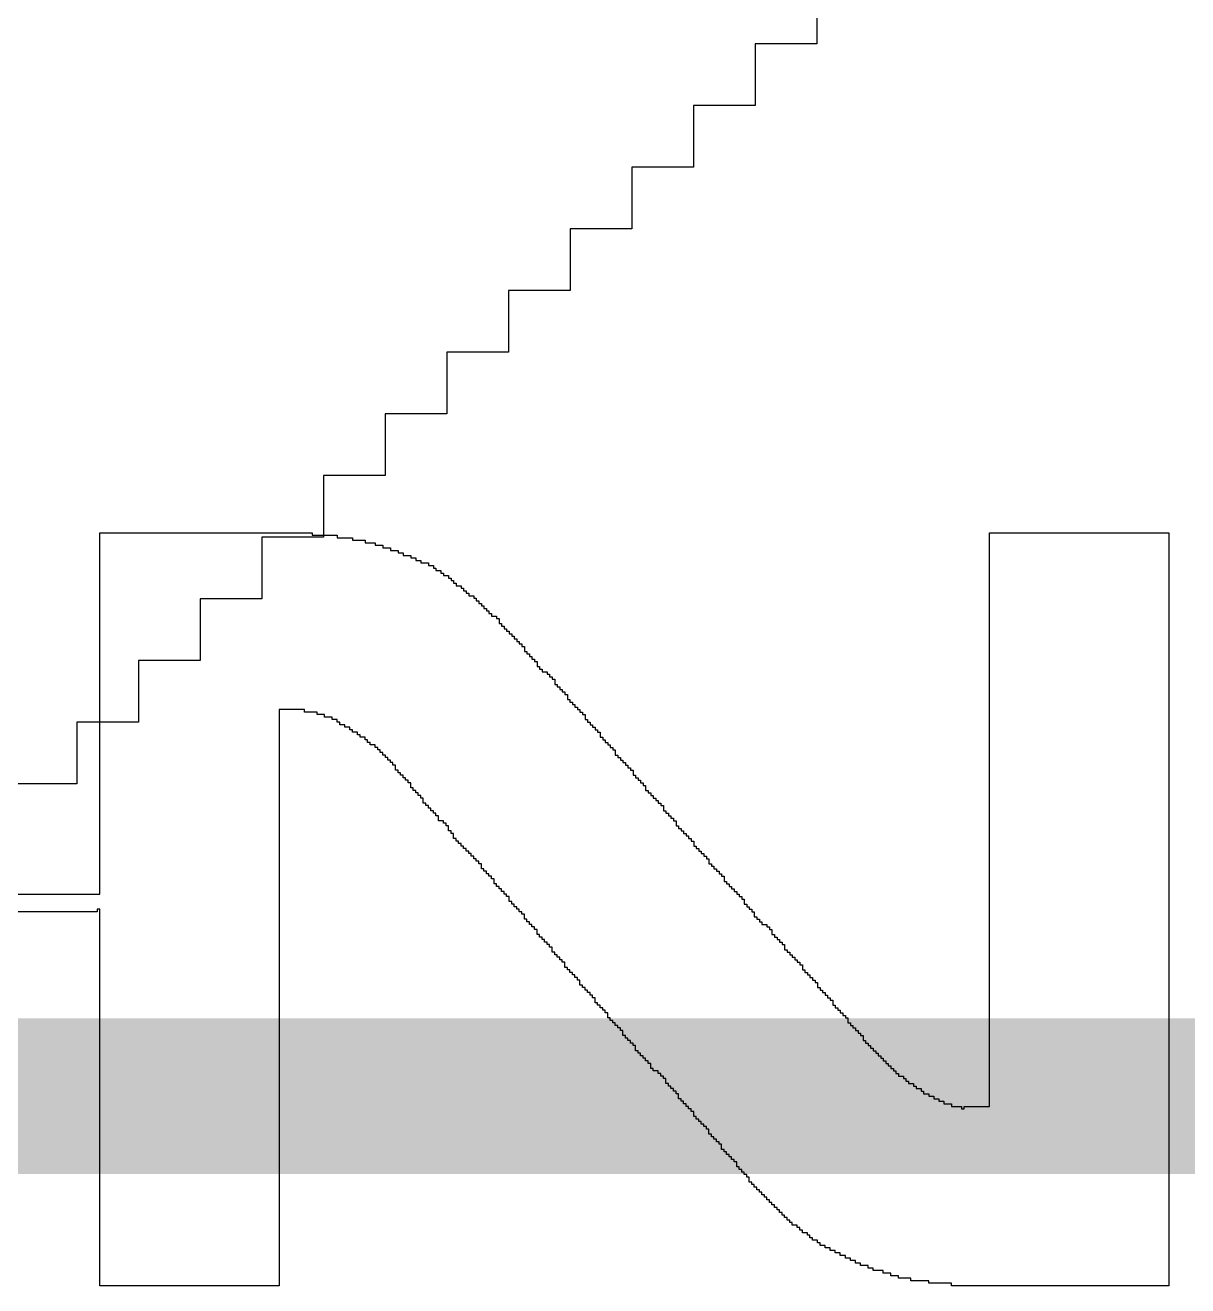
# Model space of a CAD drawing. Header units: inches. Extents: x 1.37 to 7.44, y 1.69 to 5.2.
# Drawn here: x 6.6373 to 6.7549, y 1.7918 to 1.9194 of the extents above; entities that cross this region are included whole.
import ezdxf

# ---------------------------------------------------------------- set-up
doc = ezdxf.new("R2010")
doc.units = ezdxf.units.IN
doc.header["$MEASUREMENT"] = 0
for name, color, linetype in [('Bottom Layer', 5, 'Continuous'), ('Bottom Overlay', 54, 'Continuous'), ('Top Overlay', 2, 'Continuous')]:
    doc.layers.add(name, color=color, linetype=linetype)

msp = doc.modelspace()

# ---------------------------------------------------------------- linework, layer by layer
at = {"layer": 'Bottom Layer'}
msp.add_lwpolyline([(4.33071, 1.81102, 0.01575, 0.01575, 0), (7.03802, 1.81102, 0.01575, 0.01575, 0)], format="xyseb", dxfattribs=at)
at = {"layer": 'Bottom Overlay'}
for p, q in [((6.71738, 1.92371), (6.71738, 1.91747)), ((6.71738, 1.91747), (6.71114, 1.91747)), ((6.71114, 1.91747), (6.71114, 1.91123)), ((6.7049, 1.91123), (6.7049, 1.90499)), ((6.71114, 1.91123), (6.7049, 1.91123)), ((6.7049, 1.90499), (6.69867, 1.90499)), ((6.69867, 1.90499), (6.69867, 1.89876)), ((6.69867, 1.89876), (6.69243, 1.89876)), ((6.69243, 1.89876), (6.69243, 1.89252)), ((6.69243, 1.89252), (6.68619, 1.89252)), ((6.68619, 1.89252), (6.68619, 1.88628)), ((6.68619, 1.88628), (6.67995, 1.88628)), ((6.67995, 1.88628), (6.67995, 1.88004)), ((6.67995, 1.88004), (6.67371, 1.88004)), ((6.67371, 1.88004), (6.67371, 1.87381)), ((6.67371, 1.87381), (6.66748, 1.87381)), ((6.66748, 1.87381), (6.66748, 1.86757)), ((6.66748, 1.86757), (6.66124, 1.86757)), ((6.66124, 1.86757), (6.66124, 1.86133)), ((6.66124, 1.86133), (6.655, 1.86133)), ((6.655, 1.86133), (6.655, 1.85509)), ((6.655, 1.85509), (6.64876, 1.85509)), ((6.64876, 1.85509), (6.64876, 1.84885)), ((6.64876, 1.84885), (6.64253, 1.84885)), ((6.64253, 1.84885), (6.64253, 1.84262)), ((6.64253, 1.84262), (6.63629, 1.84262))]:
    msp.add_line(p, q, dxfattribs=at)
at = {"layer": 'Top Overlay'}
for p, q in [((6.64485, 1.83148), (6.64485, 1.86803)), ((6.64485, 1.86803), (6.66633, 1.86803)), ((6.66633, 1.86803), (6.66633, 1.86778)), ((6.66633, 1.86778), (6.66888, 1.86778)), ((6.66888, 1.86778), (6.66888, 1.86752)), ((6.66888, 1.86752), (6.67042, 1.86752)), ((6.67042, 1.86752), (6.67042, 1.86727)), ((6.67042, 1.86727), (6.67169, 1.86727)), ((6.67169, 1.86727), (6.67169, 1.86701)), ((6.67169, 1.86701), (6.67272, 1.86701)), ((6.67272, 1.86701), (6.67272, 1.86676)), ((6.73484, 1.81), (6.73484, 1.86803)), ((6.73484, 1.86803), (6.75299, 1.86803)), ((6.75299, 1.86803), (6.75299, 1.79185)), ((6.67272, 1.86676), (6.67348, 1.86676)), ((6.67348, 1.86676), (6.67348, 1.8665)), ((6.67348, 1.8665), (6.67425, 1.8665)), ((6.67425, 1.8665), (6.67425, 1.86624)), ((6.67425, 1.86624), (6.67502, 1.86624)), ((6.67502, 1.86624), (6.67502, 1.86599)), ((6.67502, 1.86599), (6.67553, 1.86599)), ((6.67553, 1.86599), (6.67553, 1.86573)), ((6.67553, 1.86573), (6.6763, 1.86573)), ((6.6763, 1.86573), (6.6763, 1.86548)), ((6.6763, 1.86548), (6.67681, 1.86548)), ((6.67681, 1.86548), (6.67681, 1.86522)), ((6.67681, 1.86522), (6.67732, 1.86522)), ((6.67732, 1.86522), (6.67732, 1.86497)), ((6.67732, 1.86497), (6.67809, 1.86497)), ((6.67809, 1.86497), (6.67809, 1.86471)), ((6.67809, 1.86471), (6.6786, 1.86471)), ((6.6786, 1.86471), (6.6786, 1.86445)), ((6.6786, 1.86445), (6.67885, 1.86445)), ((6.67885, 1.86445), (6.67885, 1.8642)), ((6.67885, 1.8642), (6.67936, 1.8642)), ((6.67936, 1.8642), (6.67936, 1.86394)), ((6.67936, 1.86394), (6.67962, 1.86394)), ((6.67962, 1.86394), (6.67962, 1.86369)), ((6.67962, 1.86369), (6.68013, 1.86369)), ((6.68013, 1.86369), (6.68013, 1.86343)), ((6.68013, 1.86343), (6.68039, 1.86343)), ((6.68039, 1.86343), (6.68039, 1.86318)), ((6.68039, 1.86318), (6.68064, 1.86318)), ((6.68064, 1.86318), (6.68064, 1.86292)), ((6.68064, 1.86292), (6.6809, 1.86292)), ((6.6809, 1.86292), (6.6809, 1.86266)), ((6.6809, 1.86266), (6.68141, 1.86266)), ((6.68141, 1.86266), (6.68141, 1.86241)), ((6.68141, 1.86241), (6.68166, 1.86241)), ((6.68166, 1.86241), (6.68166, 1.86215)), ((6.68166, 1.86215), (6.68192, 1.86215)), ((6.68192, 1.86215), (6.68192, 1.8619)), ((6.68192, 1.8619), (6.68218, 1.8619)), ((6.68218, 1.8619), (6.68218, 1.86164)), ((6.68218, 1.86164), (6.68269, 1.86164)), ((6.68269, 1.86164), (6.68269, 1.86139)), ((6.68269, 1.86139), (6.68294, 1.86139)), ((6.68294, 1.86139), (6.68294, 1.86113)), ((6.68294, 1.86113), (6.6832, 1.86113)), ((6.6832, 1.86113), (6.6832, 1.86088)), ((6.6832, 1.86088), (6.68345, 1.86088)), ((6.68345, 1.86088), (6.68345, 1.86062)), ((6.68345, 1.86062), (6.68371, 1.86062)), ((6.68371, 1.86062), (6.68371, 1.86036)), ((6.68371, 1.86036), (6.68397, 1.86036)), ((6.68397, 1.86036), (6.68397, 1.86011)), ((6.68397, 1.86011), (6.68422, 1.86011)), ((6.68422, 1.86011), (6.68422, 1.85985)), ((6.68422, 1.85985), (6.68448, 1.85985)), ((6.68448, 1.85985), (6.68448, 1.8596)), ((6.68448, 1.8596), (6.68499, 1.8596)), ((6.68499, 1.8596), (6.68499, 1.85934)), ((6.68499, 1.85934), (6.68524, 1.85934)), ((6.68524, 1.85934), (6.68524, 1.85883)), ((6.68524, 1.85883), (6.6855, 1.85883)), ((6.6855, 1.85883), (6.6855, 1.85857)), ((6.6855, 1.85857), (6.68576, 1.85857)), ((6.68576, 1.85857), (6.68576, 1.85832)), ((6.68576, 1.85832), (6.68601, 1.85832)), ((6.68601, 1.85832), (6.68601, 1.85806)), ((6.68601, 1.85806), (6.68627, 1.85806)), ((6.68627, 1.85806), (6.68627, 1.85781)), ((6.68627, 1.85781), (6.68652, 1.85781)), ((6.68652, 1.85781), (6.68652, 1.85755)), ((6.68652, 1.85755), (6.68678, 1.85755)), ((6.68678, 1.85755), (6.68678, 1.8573)), ((6.68678, 1.8573), (6.68703, 1.8573)), ((6.68703, 1.8573), (6.68703, 1.85704)), ((6.68703, 1.85704), (6.68729, 1.85704)), ((6.68729, 1.85704), (6.68729, 1.85678)), ((6.68729, 1.85678), (6.68754, 1.85678)), ((6.68754, 1.85678), (6.68754, 1.85653)), ((6.68754, 1.85653), (6.6878, 1.85653)), ((6.6878, 1.85653), (6.6878, 1.85602)), ((6.6878, 1.85602), (6.68806, 1.85602)), ((6.68806, 1.85602), (6.68806, 1.85576)), ((6.68806, 1.85576), (6.68831, 1.85576)), ((6.68831, 1.85576), (6.68831, 1.85551)), ((6.68831, 1.85551), (6.68857, 1.85551)), ((6.68857, 1.85551), (6.68857, 1.85525)), ((6.68857, 1.85525), (6.68882, 1.85525)), ((6.68882, 1.85525), (6.68882, 1.855)), ((6.68882, 1.855), (6.68908, 1.855)), ((6.68908, 1.855), (6.68908, 1.85448)), ((6.68908, 1.85448), (6.68933, 1.85448)), ((6.68933, 1.85448), (6.68933, 1.85423)), ((6.68933, 1.85423), (6.68959, 1.85423)), ((6.68959, 1.85423), (6.68959, 1.85397)), ((6.68959, 1.85397), (6.6901, 1.85397)), ((6.6901, 1.85397), (6.6901, 1.85372)), ((6.6901, 1.85372), (6.69036, 1.85372)), ((6.69036, 1.85372), (6.69036, 1.85346)), ((6.69036, 1.85346), (6.69061, 1.85346)), ((6.69061, 1.85346), (6.69061, 1.85321)), ((6.69061, 1.85321), (6.69087, 1.85321)), ((6.69087, 1.85321), (6.69087, 1.85269)), ((6.69087, 1.85269), (6.69112, 1.85269)), ((6.69112, 1.85269), (6.69112, 1.85244)), ((6.69112, 1.85244), (6.69138, 1.85244)), ((6.69138, 1.85244), (6.69138, 1.85218)), ((6.69138, 1.85218), (6.69164, 1.85218)), ((6.69164, 1.85218), (6.69164, 1.85193)), ((6.69164, 1.85193), (6.69189, 1.85193)), ((6.69189, 1.85193), (6.69189, 1.85167)), ((6.69189, 1.85167), (6.69215, 1.85167)), ((6.69215, 1.85167), (6.69215, 1.85116)), ((6.69215, 1.85116), (6.6924, 1.85116)), ((6.6924, 1.85116), (6.6924, 1.8509)), ((6.6924, 1.8509), (6.69266, 1.8509)), ((6.69266, 1.8509), (6.69266, 1.85065)), ((6.69266, 1.85065), (6.69291, 1.85065)), ((6.69291, 1.85065), (6.69291, 1.85039)), ((6.69291, 1.85039), (6.69317, 1.85039)), ((6.69317, 1.85039), (6.69317, 1.85014)), ((6.66556, 1.85014), (6.663, 1.85014)), ((6.663, 1.85014), (6.663, 1.79185)), ((6.66556, 1.84988), (6.66556, 1.85014)), ((6.66684, 1.84988), (6.66556, 1.84988)), ((6.66684, 1.84963), (6.66684, 1.84988)), ((6.6676, 1.84963), (6.66684, 1.84963)), ((6.6676, 1.84937), (6.6676, 1.84963)), ((6.66837, 1.84937), (6.6676, 1.84937)), ((6.66837, 1.84912), (6.66837, 1.84937)), ((6.66888, 1.84912), (6.66837, 1.84912)), ((6.66888, 1.84886), (6.66888, 1.84912)), ((6.69317, 1.85014), (6.69342, 1.85014)), ((6.69342, 1.85014), (6.69342, 1.84988)), ((6.69342, 1.84988), (6.69368, 1.84988)), ((6.69368, 1.84988), (6.69368, 1.84963)), ((6.69368, 1.84963), (6.69394, 1.84963)), ((6.69394, 1.84963), (6.69394, 1.84912)), ((6.69394, 1.84912), (6.69419, 1.84912)), ((6.69419, 1.84912), (6.69419, 1.84886)), ((6.66914, 1.84886), (6.66888, 1.84886)), ((6.66914, 1.8486), (6.66914, 1.84886)), ((6.66965, 1.8486), (6.66914, 1.8486)), ((6.66965, 1.84835), (6.66965, 1.8486)), ((6.67016, 1.84835), (6.66965, 1.84835)), ((6.67016, 1.84809), (6.67016, 1.84835)), ((6.67042, 1.84809), (6.67016, 1.84809)), ((6.67042, 1.84784), (6.67042, 1.84809)), ((6.67093, 1.84784), (6.67042, 1.84784)), ((6.67093, 1.84758), (6.67093, 1.84784)), ((6.69419, 1.84886), (6.69445, 1.84886)), ((6.69445, 1.84886), (6.69445, 1.8486)), ((6.69445, 1.8486), (6.6947, 1.8486)), ((6.6947, 1.8486), (6.6947, 1.84835)), ((6.6947, 1.84835), (6.69496, 1.84835)), ((6.69496, 1.84835), (6.69496, 1.84809)), ((6.69496, 1.84809), (6.69521, 1.84809)), ((6.69521, 1.84809), (6.69521, 1.84784)), ((6.69521, 1.84784), (6.69547, 1.84784)), ((6.69547, 1.84784), (6.69547, 1.84733)), ((6.67118, 1.84758), (6.67093, 1.84758)), ((6.67118, 1.84733), (6.67118, 1.84758)), ((6.67169, 1.84733), (6.67118, 1.84733)), ((6.67169, 1.84707), (6.67169, 1.84733)), ((6.67195, 1.84707), (6.67169, 1.84707)), ((6.67195, 1.84681), (6.67195, 1.84707)), ((6.67221, 1.84681), (6.67195, 1.84681)), ((6.67221, 1.84656), (6.67221, 1.84681)), ((6.67272, 1.84656), (6.67221, 1.84656)), ((6.67272, 1.8463), (6.67272, 1.84656)), ((6.69547, 1.84733), (6.69573, 1.84733)), ((6.69573, 1.84733), (6.69573, 1.84707)), ((6.69573, 1.84707), (6.69598, 1.84707)), ((6.69598, 1.84707), (6.69598, 1.84681)), ((6.69598, 1.84681), (6.69624, 1.84681)), ((6.69624, 1.84681), (6.69624, 1.84656)), ((6.69624, 1.84656), (6.69649, 1.84656)), ((6.69649, 1.84656), (6.69649, 1.8463)), ((6.67297, 1.8463), (6.67272, 1.8463)), ((6.67297, 1.84605), (6.67297, 1.8463)), ((6.67323, 1.84605), (6.67297, 1.84605)), ((6.67323, 1.84579), (6.67323, 1.84605)), ((6.67348, 1.84579), (6.67323, 1.84579)), ((6.67348, 1.84554), (6.67348, 1.84579)), ((6.67374, 1.84554), (6.67348, 1.84554)), ((6.67374, 1.84528), (6.67374, 1.84554)), ((6.674, 1.84528), (6.67374, 1.84528)), ((6.674, 1.84502), (6.674, 1.84528)), ((6.69649, 1.8463), (6.69675, 1.8463)), ((6.69675, 1.8463), (6.69675, 1.84605)), ((6.69675, 1.84605), (6.697, 1.84605)), ((6.697, 1.84605), (6.697, 1.84554)), ((6.697, 1.84554), (6.69726, 1.84554)), ((6.69726, 1.84554), (6.69726, 1.84528)), ((6.69726, 1.84528), (6.69752, 1.84528)), ((6.69752, 1.84528), (6.69752, 1.84502)), ((6.67425, 1.84502), (6.674, 1.84502)), ((6.67425, 1.84477), (6.67425, 1.84502)), ((6.67451, 1.84477), (6.67425, 1.84477)), ((6.67451, 1.84451), (6.67451, 1.84477)), ((6.67476, 1.84451), (6.67451, 1.84451)), ((6.67476, 1.844), (6.67476, 1.84451)), ((6.67502, 1.844), (6.67476, 1.844)), ((6.67502, 1.84375), (6.67502, 1.844)), ((6.69752, 1.84502), (6.69777, 1.84502)), ((6.69777, 1.84502), (6.69777, 1.84477)), ((6.69777, 1.84477), (6.69803, 1.84477)), ((6.69803, 1.84477), (6.69803, 1.84451)), ((6.69803, 1.84451), (6.69828, 1.84451)), ((6.69828, 1.84451), (6.69828, 1.84426)), ((6.69828, 1.84426), (6.69854, 1.84426)), ((6.69854, 1.84426), (6.69854, 1.844)), ((6.69854, 1.844), (6.69879, 1.844)), ((6.69879, 1.844), (6.69879, 1.84349)), ((6.67527, 1.84375), (6.67502, 1.84375)), ((6.67527, 1.84349), (6.67527, 1.84375)), ((6.67553, 1.84349), (6.67527, 1.84349)), ((6.67553, 1.84324), (6.67553, 1.84349)), ((6.67578, 1.84324), (6.67553, 1.84324)), ((6.67578, 1.84298), (6.67578, 1.84324)), ((6.67604, 1.84298), (6.67578, 1.84298)), ((6.67604, 1.84272), (6.67604, 1.84298)), ((6.6763, 1.84272), (6.67604, 1.84272)), ((6.6763, 1.84221), (6.6763, 1.84272)), ((6.69879, 1.84349), (6.69905, 1.84349)), ((6.69905, 1.84349), (6.69905, 1.84324)), ((6.69905, 1.84324), (6.6993, 1.84324)), ((6.6993, 1.84324), (6.6993, 1.84298)), ((6.6993, 1.84298), (6.69956, 1.84298)), ((6.69956, 1.84298), (6.69956, 1.84272)), ((6.69956, 1.84272), (6.69982, 1.84272)), ((6.69982, 1.84272), (6.69982, 1.84247)), ((6.67655, 1.84221), (6.6763, 1.84221)), ((6.67655, 1.84196), (6.67655, 1.84221)), ((6.67681, 1.84196), (6.67655, 1.84196)), ((6.67681, 1.8417), (6.67681, 1.84196)), ((6.67706, 1.8417), (6.67681, 1.8417)), ((6.67706, 1.84145), (6.67706, 1.8417)), ((6.67732, 1.84145), (6.67706, 1.84145)), ((6.67732, 1.84119), (6.67732, 1.84145)), ((6.69982, 1.84247), (6.70007, 1.84247)), ((6.70007, 1.84247), (6.70007, 1.84196)), ((6.70007, 1.84196), (6.70033, 1.84196)), ((6.70033, 1.84196), (6.70033, 1.8417)), ((6.70033, 1.8417), (6.70058, 1.8417)), ((6.70058, 1.8417), (6.70058, 1.84145)), ((6.70058, 1.84145), (6.70084, 1.84145)), ((6.70084, 1.84145), (6.70084, 1.84119)), ((6.67757, 1.84119), (6.67732, 1.84119)), ((6.67757, 1.84068), (6.67757, 1.84119)), ((6.67783, 1.84068), (6.67757, 1.84068)), ((6.67783, 1.84042), (6.67783, 1.84068)), ((6.67809, 1.84042), (6.67783, 1.84042)), ((6.67809, 1.84017), (6.67809, 1.84042)), ((6.67834, 1.84017), (6.67809, 1.84017)), ((6.67834, 1.83991), (6.67834, 1.84017)), ((6.70084, 1.84119), (6.70109, 1.84119)), ((6.70109, 1.84119), (6.70109, 1.84093)), ((6.70109, 1.84093), (6.70135, 1.84093)), ((6.70135, 1.84093), (6.70135, 1.84068)), ((6.70135, 1.84068), (6.70161, 1.84068)), ((6.70161, 1.84068), (6.70161, 1.84042)), ((6.70161, 1.84042), (6.70186, 1.84042)), ((6.70186, 1.84042), (6.70186, 1.83991)), ((6.6786, 1.83991), (6.67834, 1.83991)), ((6.6786, 1.83966), (6.6786, 1.83991)), ((6.67885, 1.83966), (6.6786, 1.83966)), ((6.67885, 1.8394), (6.67885, 1.83966)), ((6.67911, 1.8394), (6.67885, 1.8394)), ((6.67911, 1.83889), (6.67911, 1.8394)), ((6.67962, 1.83889), (6.67911, 1.83889)), ((6.67962, 1.83863), (6.67962, 1.83889)), ((6.70186, 1.83991), (6.70212, 1.83991)), ((6.70212, 1.83991), (6.70212, 1.83966)), ((6.70212, 1.83966), (6.70237, 1.83966)), ((6.70237, 1.83966), (6.70237, 1.8394)), ((6.70237, 1.8394), (6.70263, 1.8394)), ((6.70263, 1.8394), (6.70263, 1.83915)), ((6.70263, 1.83915), (6.70288, 1.83915)), ((6.70288, 1.83915), (6.70288, 1.83889)), ((6.70288, 1.83889), (6.70314, 1.83889)), ((6.70314, 1.83889), (6.70314, 1.83838)), ((6.67988, 1.83863), (6.67962, 1.83863)), ((6.67988, 1.83838), (6.67988, 1.83863)), ((6.68013, 1.83838), (6.67988, 1.83838)), ((6.68013, 1.83787), (6.68013, 1.83838)), ((6.68039, 1.83787), (6.68013, 1.83787)), ((6.68039, 1.83761), (6.68039, 1.83787)), ((6.68064, 1.83761), (6.68039, 1.83761)), ((6.68064, 1.8371), (6.68064, 1.83761)), ((6.70314, 1.83838), (6.7034, 1.83838)), ((6.7034, 1.83838), (6.7034, 1.83812)), ((6.7034, 1.83812), (6.70365, 1.83812)), ((6.70365, 1.83812), (6.70365, 1.83787)), ((6.70365, 1.83787), (6.70391, 1.83787)), ((6.70391, 1.83787), (6.70391, 1.83761)), ((6.70391, 1.83761), (6.70416, 1.83761)), ((6.70416, 1.83761), (6.70416, 1.83736)), ((6.6809, 1.8371), (6.68064, 1.8371)), ((6.6809, 1.83684), (6.6809, 1.8371)), ((6.68115, 1.83684), (6.6809, 1.83684)), ((6.68115, 1.83659), (6.68115, 1.83684)), ((6.68141, 1.83659), (6.68115, 1.83659)), ((6.68141, 1.83633), (6.68141, 1.83659)), ((6.68166, 1.83633), (6.68141, 1.83633)), ((6.68166, 1.83608), (6.68166, 1.83633)), ((6.70416, 1.83736), (6.70442, 1.83736)), ((6.70442, 1.83736), (6.70442, 1.8371)), ((6.70442, 1.8371), (6.70467, 1.8371)), ((6.70467, 1.8371), (6.70467, 1.83684)), ((6.70467, 1.83684), (6.70493, 1.83684)), ((6.70493, 1.83684), (6.70493, 1.83633)), ((6.70493, 1.83633), (6.70518, 1.83633)), ((6.70518, 1.83633), (6.70518, 1.83608)), ((6.68192, 1.83608), (6.68166, 1.83608)), ((6.68192, 1.83582), (6.68192, 1.83608)), ((6.68218, 1.83582), (6.68192, 1.83582)), ((6.68218, 1.83557), (6.68218, 1.83582)), ((6.68243, 1.83557), (6.68218, 1.83557)), ((6.68243, 1.83531), (6.68243, 1.83557)), ((6.68269, 1.83531), (6.68243, 1.83531)), ((6.68269, 1.83505), (6.68269, 1.83531)), ((6.68294, 1.83505), (6.68269, 1.83505)), ((6.68294, 1.8348), (6.68294, 1.83505)), ((6.70518, 1.83608), (6.70544, 1.83608)), ((6.70544, 1.83608), (6.70544, 1.83582)), ((6.70544, 1.83582), (6.7057, 1.83582)), ((6.7057, 1.83582), (6.7057, 1.83557)), ((6.7057, 1.83557), (6.70595, 1.83557)), ((6.70595, 1.83557), (6.70595, 1.83531)), ((6.70595, 1.83531), (6.70621, 1.83531)), ((6.70621, 1.83531), (6.70621, 1.83505)), ((6.70621, 1.83505), (6.70646, 1.83505)), ((6.70646, 1.83505), (6.70646, 1.83454)), ((6.6832, 1.8348), (6.68294, 1.8348)), ((6.6832, 1.83454), (6.6832, 1.8348)), ((6.68345, 1.83454), (6.6832, 1.83454)), ((6.68345, 1.83403), (6.68345, 1.83454)), ((6.68371, 1.83403), (6.68345, 1.83403)), ((6.68371, 1.83378), (6.68371, 1.83403)), ((6.68397, 1.83378), (6.68371, 1.83378)), ((6.68397, 1.83352), (6.68397, 1.83378)), ((6.70646, 1.83454), (6.70672, 1.83454)), ((6.70672, 1.83454), (6.70672, 1.83429)), ((6.70672, 1.83429), (6.70697, 1.83429)), ((6.70697, 1.83429), (6.70697, 1.83403)), ((6.70697, 1.83403), (6.70723, 1.83403)), ((6.70723, 1.83403), (6.70723, 1.83378)), ((6.70723, 1.83378), (6.70749, 1.83378)), ((6.70749, 1.83378), (6.70749, 1.83352)), ((6.68422, 1.83352), (6.68397, 1.83352)), ((6.68422, 1.83327), (6.68422, 1.83352)), ((6.68448, 1.83327), (6.68422, 1.83327)), ((6.68448, 1.83301), (6.68448, 1.83327)), ((6.68473, 1.83301), (6.68448, 1.83301)), ((6.68473, 1.8325), (6.68473, 1.83301)), ((6.68499, 1.8325), (6.68473, 1.8325)), ((6.68499, 1.83224), (6.68499, 1.8325)), ((6.70749, 1.83352), (6.70774, 1.83352)), ((6.70774, 1.83352), (6.70774, 1.83327)), ((6.70774, 1.83327), (6.708, 1.83327)), ((6.708, 1.83327), (6.708, 1.83275)), ((6.708, 1.83275), (6.70825, 1.83275)), ((6.70825, 1.83275), (6.70825, 1.8325)), ((6.70825, 1.8325), (6.70851, 1.8325)), ((6.70851, 1.8325), (6.70851, 1.83224)), ((6.63463, 1.83148), (6.64076, 1.83148)), ((6.64076, 1.83148), (6.64102, 1.83148)), ((6.64102, 1.83148), (6.64485, 1.83148)), ((6.68524, 1.83224), (6.68499, 1.83224)), ((6.68524, 1.83199), (6.68524, 1.83224)), ((6.6855, 1.83199), (6.68524, 1.83199)), ((6.6855, 1.83173), (6.6855, 1.83199)), ((6.68576, 1.83173), (6.6855, 1.83173)), ((6.68576, 1.83148), (6.68576, 1.83173)), ((6.68601, 1.83148), (6.68576, 1.83148)), ((6.68601, 1.83122), (6.68601, 1.83148)), ((6.68627, 1.83122), (6.68601, 1.83122)), ((6.68627, 1.83071), (6.68627, 1.83122)), ((6.70851, 1.83224), (6.70876, 1.83224)), ((6.70876, 1.83224), (6.70876, 1.83199)), ((6.70876, 1.83199), (6.70902, 1.83199)), ((6.70902, 1.83199), (6.70902, 1.83173)), ((6.70902, 1.83173), (6.70928, 1.83173)), ((6.70928, 1.83173), (6.70928, 1.83148)), ((6.70928, 1.83148), (6.70953, 1.83148)), ((6.70953, 1.83148), (6.70953, 1.83122)), ((6.70953, 1.83122), (6.70979, 1.83122)), ((6.70979, 1.83122), (6.70979, 1.83096)), ((6.64485, 1.82994), (6.6446, 1.82994)), ((6.6446, 1.82994), (6.6446, 1.82969)), ((6.64485, 1.79185), (6.64485, 1.82994)), ((6.68652, 1.83071), (6.68627, 1.83071)), ((6.68652, 1.83045), (6.68652, 1.83071)), ((6.68678, 1.83045), (6.68652, 1.83045)), ((6.68678, 1.8302), (6.68678, 1.83045)), ((6.68703, 1.8302), (6.68678, 1.8302)), ((6.68703, 1.82994), (6.68703, 1.8302)), ((6.68729, 1.82994), (6.68703, 1.82994)), ((6.68729, 1.82969), (6.68729, 1.82994)), ((6.70979, 1.83096), (6.71004, 1.83096)), ((6.71004, 1.83096), (6.71004, 1.83045)), ((6.71004, 1.83045), (6.7103, 1.83045)), ((6.7103, 1.83045), (6.7103, 1.8302)), ((6.7103, 1.8302), (6.71055, 1.8302)), ((6.71055, 1.8302), (6.71055, 1.82994)), ((6.71055, 1.82994), (6.71081, 1.82994)), ((6.71081, 1.82994), (6.71081, 1.82969)), ((6.6446, 1.82969), (6.63463, 1.82969)), ((6.68754, 1.82969), (6.68729, 1.82969)), ((6.68754, 1.82943), (6.68754, 1.82969)), ((6.6878, 1.82943), (6.68754, 1.82943)), ((6.6878, 1.82892), (6.6878, 1.82943)), ((6.68806, 1.82892), (6.6878, 1.82892)), ((6.68806, 1.82866), (6.68806, 1.82892)), ((6.68831, 1.82866), (6.68806, 1.82866)), ((6.68831, 1.82841), (6.68831, 1.82866)), ((6.71081, 1.82969), (6.71106, 1.82969)), ((6.71106, 1.82969), (6.71106, 1.82917)), ((6.71106, 1.82917), (6.71132, 1.82917)), ((6.71132, 1.82917), (6.71132, 1.82892)), ((6.71132, 1.82892), (6.71158, 1.82892)), ((6.71158, 1.82892), (6.71158, 1.82866)), ((6.71158, 1.82866), (6.71183, 1.82866)), ((6.71183, 1.82866), (6.71183, 1.82841)), ((6.68857, 1.82841), (6.68831, 1.82841)), ((6.68857, 1.82815), (6.68857, 1.82841)), ((6.68882, 1.82815), (6.68857, 1.82815)), ((6.68882, 1.8279), (6.68882, 1.82815)), ((6.68908, 1.8279), (6.68882, 1.8279)), ((6.68908, 1.82739), (6.68908, 1.8279)), ((6.68933, 1.82739), (6.68908, 1.82739)), ((6.68933, 1.82713), (6.68933, 1.82739)), ((6.71183, 1.82841), (6.71234, 1.82841)), ((6.71234, 1.82841), (6.71234, 1.82815)), ((6.71234, 1.82815), (6.7126, 1.82815)), ((6.7126, 1.82815), (6.7126, 1.8279)), ((6.7126, 1.8279), (6.71285, 1.8279)), ((6.71285, 1.8279), (6.71285, 1.82739)), ((6.71285, 1.82739), (6.71311, 1.82739)), ((6.71311, 1.82739), (6.71311, 1.82713)), ((6.68959, 1.82713), (6.68933, 1.82713)), ((6.68959, 1.82687), (6.68959, 1.82713)), ((6.68985, 1.82687), (6.68959, 1.82687)), ((6.68985, 1.82662), (6.68985, 1.82687)), ((6.6901, 1.82662), (6.68985, 1.82662)), ((6.6901, 1.82636), (6.6901, 1.82662)), ((6.69036, 1.82636), (6.6901, 1.82636)), ((6.69036, 1.82611), (6.69036, 1.82636)), ((6.69061, 1.82611), (6.69036, 1.82611)), ((6.69061, 1.8256), (6.69061, 1.82611)), ((6.71311, 1.82713), (6.71337, 1.82713)), ((6.71337, 1.82713), (6.71337, 1.82687)), ((6.71337, 1.82687), (6.71362, 1.82687)), ((6.71362, 1.82687), (6.71362, 1.82662)), ((6.71362, 1.82662), (6.71388, 1.82662)), ((6.71388, 1.82662), (6.71388, 1.82636)), ((6.71388, 1.82636), (6.71413, 1.82636)), ((6.71413, 1.82636), (6.71413, 1.82585)), ((6.69087, 1.8256), (6.69061, 1.8256)), ((6.69087, 1.82534), (6.69087, 1.8256)), ((6.69112, 1.82534), (6.69087, 1.82534)), ((6.69112, 1.82508), (6.69112, 1.82534)), ((6.69138, 1.82508), (6.69112, 1.82508)), ((6.69138, 1.82483), (6.69138, 1.82508)), ((6.69164, 1.82483), (6.69138, 1.82483)), ((6.69164, 1.82457), (6.69164, 1.82483)), ((6.71413, 1.82585), (6.71439, 1.82585)), ((6.71439, 1.82585), (6.71439, 1.8256)), ((6.71439, 1.8256), (6.71464, 1.8256)), ((6.71464, 1.8256), (6.71464, 1.82534)), ((6.71464, 1.82534), (6.7149, 1.82534)), ((6.7149, 1.82534), (6.7149, 1.82508)), ((6.7149, 1.82508), (6.71516, 1.82508)), ((6.71516, 1.82508), (6.71516, 1.82483)), ((6.71516, 1.82483), (6.71541, 1.82483)), ((6.71541, 1.82483), (6.71541, 1.82457)), ((6.69189, 1.82457), (6.69164, 1.82457)), ((6.69189, 1.82406), (6.69189, 1.82457)), ((6.69215, 1.82406), (6.69189, 1.82406)), ((6.69215, 1.82381), (6.69215, 1.82406)), ((6.6924, 1.82381), (6.69215, 1.82381)), ((6.6924, 1.82355), (6.6924, 1.82381)), ((6.69266, 1.82355), (6.6924, 1.82355)), ((6.69266, 1.82329), (6.69266, 1.82355)), ((6.71541, 1.82457), (6.71567, 1.82457)), ((6.71567, 1.82457), (6.71567, 1.82432)), ((6.71567, 1.82432), (6.71592, 1.82432)), ((6.71592, 1.82432), (6.71592, 1.82381)), ((6.71592, 1.82381), (6.71618, 1.82381)), ((6.71618, 1.82381), (6.71618, 1.82355)), ((6.71618, 1.82355), (6.71643, 1.82355)), ((6.71643, 1.82355), (6.71643, 1.82329)), ((6.69291, 1.82329), (6.69266, 1.82329)), ((6.69291, 1.82304), (6.69291, 1.82329)), ((6.69317, 1.82304), (6.69291, 1.82304)), ((6.69317, 1.82278), (6.69317, 1.82304)), ((6.69342, 1.82278), (6.69317, 1.82278)), ((6.69342, 1.82227), (6.69342, 1.82278)), ((6.69368, 1.82227), (6.69342, 1.82227)), ((6.69368, 1.82202), (6.69368, 1.82227)), ((6.71643, 1.82329), (6.71669, 1.82329)), ((6.71669, 1.82329), (6.71669, 1.82304)), ((6.71669, 1.82304), (6.71694, 1.82304)), ((6.71694, 1.82304), (6.71694, 1.82278)), ((6.71694, 1.82278), (6.7172, 1.82278)), ((6.7172, 1.82278), (6.7172, 1.82253)), ((6.7172, 1.82253), (6.71746, 1.82253)), ((6.71746, 1.82253), (6.71746, 1.82202)), ((6.69394, 1.82202), (6.69368, 1.82202)), ((6.69394, 1.82176), (6.69394, 1.82202)), ((6.69419, 1.82176), (6.69394, 1.82176)), ((6.69419, 1.82151), (6.69419, 1.82176)), ((6.69445, 1.82151), (6.69419, 1.82151)), ((6.69445, 1.82125), (6.69445, 1.82151)), ((6.6947, 1.82125), (6.69445, 1.82125)), ((6.6947, 1.82099), (6.6947, 1.82125)), ((6.69496, 1.82099), (6.6947, 1.82099)), ((6.69496, 1.82048), (6.69496, 1.82099)), ((6.71746, 1.82202), (6.71771, 1.82202)), ((6.71771, 1.82202), (6.71771, 1.82176)), ((6.71771, 1.82176), (6.71797, 1.82176)), ((6.71797, 1.82176), (6.71797, 1.82151)), ((6.71797, 1.82151), (6.71822, 1.82151)), ((6.71822, 1.82151), (6.71822, 1.82125)), ((6.71822, 1.82125), (6.71848, 1.82125)), ((6.71848, 1.82125), (6.71848, 1.82099)), ((6.71848, 1.82099), (6.71873, 1.82099)), ((6.71873, 1.82099), (6.71873, 1.82074)), ((6.69521, 1.82048), (6.69496, 1.82048)), ((6.69521, 1.82023), (6.69521, 1.82048)), ((6.69547, 1.82023), (6.69521, 1.82023)), ((6.69547, 1.81997), (6.69547, 1.82023)), ((6.69573, 1.81997), (6.69547, 1.81997)), ((6.69573, 1.81972), (6.69573, 1.81997)), ((6.69598, 1.81972), (6.69573, 1.81972)), ((6.69598, 1.81946), (6.69598, 1.81972)), ((6.71873, 1.82074), (6.71899, 1.82074)), ((6.71899, 1.82074), (6.71899, 1.82023)), ((6.71899, 1.82023), (6.71925, 1.82023)), ((6.71925, 1.82023), (6.71925, 1.81997)), ((6.71925, 1.81997), (6.7195, 1.81997)), ((6.7195, 1.81997), (6.7195, 1.81972)), ((6.7195, 1.81972), (6.71976, 1.81972)), ((6.71976, 1.81972), (6.71976, 1.81946)), ((6.69624, 1.81946), (6.69598, 1.81946)), ((6.69624, 1.81895), (6.69624, 1.81946)), ((6.69649, 1.81895), (6.69624, 1.81895)), ((6.69649, 1.81869), (6.69649, 1.81895)), ((6.69675, 1.81869), (6.69649, 1.81869)), ((6.69675, 1.81844), (6.69675, 1.81869)), ((6.697, 1.81844), (6.69675, 1.81844)), ((6.697, 1.81818), (6.697, 1.81844)), ((6.71976, 1.81946), (6.72001, 1.81946)), ((6.72001, 1.81946), (6.72001, 1.8192)), ((6.72001, 1.8192), (6.72027, 1.8192)), ((6.72027, 1.8192), (6.72027, 1.81895)), ((6.72027, 1.81895), (6.72052, 1.81895)), ((6.72052, 1.81895), (6.72052, 1.81844)), ((6.72052, 1.81844), (6.72078, 1.81844)), ((6.72078, 1.81844), (6.72078, 1.81818)), ((6.69726, 1.81818), (6.697, 1.81818)), ((6.69726, 1.81793), (6.69726, 1.81818)), ((6.69752, 1.81793), (6.69726, 1.81793)), ((6.69752, 1.81767), (6.69752, 1.81793)), ((6.69777, 1.81767), (6.69752, 1.81767)), ((6.69777, 1.81716), (6.69777, 1.81767)), ((6.69803, 1.81716), (6.69777, 1.81716)), ((6.69803, 1.8169), (6.69803, 1.81716)), ((6.72078, 1.81818), (6.72103, 1.81818)), ((6.72103, 1.81818), (6.72103, 1.81793)), ((6.72103, 1.81793), (6.72129, 1.81793)), ((6.72129, 1.81793), (6.72129, 1.81767)), ((6.72129, 1.81767), (6.72155, 1.81767)), ((6.72155, 1.81767), (6.72155, 1.81741)), ((6.72155, 1.81741), (6.7218, 1.81741)), ((6.7218, 1.81741), (6.7218, 1.81716)), ((6.7218, 1.81716), (6.72206, 1.81716)), ((6.72206, 1.81716), (6.72206, 1.81665)), ((6.69828, 1.8169), (6.69803, 1.8169)), ((6.69828, 1.81665), (6.69828, 1.8169)), ((6.69854, 1.81665), (6.69828, 1.81665)), ((6.69854, 1.81639), (6.69854, 1.81665)), ((6.69879, 1.81639), (6.69854, 1.81639)), ((6.69879, 1.81614), (6.69879, 1.81639)), ((6.69905, 1.81614), (6.69879, 1.81614)), ((6.69905, 1.81563), (6.69905, 1.81614)), ((6.72206, 1.81665), (6.72231, 1.81665)), ((6.72231, 1.81665), (6.72231, 1.81639)), ((6.72231, 1.81639), (6.72257, 1.81639)), ((6.72257, 1.81639), (6.72257, 1.81614)), ((6.72257, 1.81614), (6.72282, 1.81614)), ((6.72282, 1.81614), (6.72282, 1.81588)), ((6.72282, 1.81588), (6.72308, 1.81588)), ((6.72308, 1.81588), (6.72308, 1.81563)), ((6.6993, 1.81563), (6.69905, 1.81563)), ((6.6993, 1.81537), (6.6993, 1.81563)), ((6.69956, 1.81537), (6.6993, 1.81537)), ((6.69956, 1.81511), (6.69956, 1.81537)), ((6.69982, 1.81511), (6.69956, 1.81511)), ((6.69982, 1.81486), (6.69982, 1.81511)), ((6.70007, 1.81486), (6.69982, 1.81486)), ((6.70007, 1.8146), (6.70007, 1.81486)), ((6.70033, 1.8146), (6.70007, 1.8146)), ((6.70033, 1.81435), (6.70033, 1.8146)), ((6.72308, 1.81563), (6.72334, 1.81563)), ((6.72334, 1.81563), (6.72334, 1.81537)), ((6.72334, 1.81537), (6.72359, 1.81537)), ((6.72359, 1.81537), (6.72359, 1.81511)), ((6.72359, 1.81511), (6.72385, 1.81511)), ((6.72385, 1.81511), (6.72385, 1.81486)), ((6.72385, 1.81486), (6.7241, 1.81486)), ((6.7241, 1.81486), (6.7241, 1.8146)), ((6.7241, 1.8146), (6.72436, 1.8146)), ((6.72436, 1.8146), (6.72436, 1.81435)), ((6.70058, 1.81435), (6.70033, 1.81435)), ((6.70058, 1.81384), (6.70058, 1.81435)), ((6.70084, 1.81384), (6.70058, 1.81384)), ((6.70084, 1.81358), (6.70084, 1.81384)), ((6.70135, 1.81358), (6.70084, 1.81358)), ((6.70135, 1.81332), (6.70135, 1.81358)), ((6.70161, 1.81332), (6.70135, 1.81332)), ((6.70161, 1.81307), (6.70161, 1.81332)), ((6.72436, 1.81435), (6.72461, 1.81435)), ((6.72461, 1.81435), (6.72461, 1.81409)), ((6.72461, 1.81409), (6.72487, 1.81409)), ((6.72487, 1.81409), (6.72487, 1.81384)), ((6.72487, 1.81384), (6.72513, 1.81384)), ((6.72513, 1.81384), (6.72513, 1.81358)), ((6.72513, 1.81358), (6.72538, 1.81358)), ((6.72538, 1.81358), (6.72538, 1.81332)), ((6.72538, 1.81332), (6.72564, 1.81332)), ((6.72564, 1.81332), (6.72564, 1.81307)), ((6.70186, 1.81307), (6.70161, 1.81307)), ((6.70186, 1.81281), (6.70186, 1.81307)), ((6.70212, 1.81281), (6.70186, 1.81281)), ((6.70212, 1.8123), (6.70212, 1.81281)), ((6.70237, 1.8123), (6.70212, 1.8123)), ((6.70237, 1.81205), (6.70237, 1.8123)), ((6.70263, 1.81205), (6.70237, 1.81205)), ((6.70263, 1.81179), (6.70263, 1.81205)), ((6.72564, 1.81307), (6.72615, 1.81307)), ((6.72615, 1.81307), (6.72615, 1.81281)), ((6.72615, 1.81281), (6.7264, 1.81281)), ((6.7264, 1.81281), (6.7264, 1.81256)), ((6.7264, 1.81256), (6.72666, 1.81256)), ((6.72666, 1.81256), (6.72666, 1.8123)), ((6.72666, 1.8123), (6.72717, 1.8123)), ((6.72717, 1.8123), (6.72717, 1.81205)), ((6.72717, 1.81205), (6.72743, 1.81205)), ((6.72743, 1.81205), (6.72743, 1.81179)), ((6.70288, 1.81179), (6.70263, 1.81179)), ((6.70288, 1.81153), (6.70288, 1.81179)), ((6.70314, 1.81153), (6.70288, 1.81153)), ((6.70314, 1.81128), (6.70314, 1.81153)), ((6.7034, 1.81128), (6.70314, 1.81128)), ((6.7034, 1.81077), (6.7034, 1.81128)), ((6.70365, 1.81077), (6.7034, 1.81077)), ((6.70365, 1.81051), (6.70365, 1.81077)), ((6.72743, 1.81179), (6.72794, 1.81179)), ((6.72794, 1.81179), (6.72794, 1.81153)), ((6.72794, 1.81153), (6.72819, 1.81153)), ((6.72819, 1.81153), (6.72819, 1.81128)), ((6.72819, 1.81128), (6.7287, 1.81128)), ((6.7287, 1.81128), (6.7287, 1.81102)), ((6.7287, 1.81102), (6.72922, 1.81102)), ((6.72922, 1.81102), (6.72922, 1.81077)), ((6.72922, 1.81077), (6.72973, 1.81077)), ((6.72973, 1.81077), (6.72973, 1.81051)), ((6.70391, 1.81051), (6.70365, 1.81051)), ((6.70391, 1.81026), (6.70391, 1.81051)), ((6.70416, 1.81026), (6.70391, 1.81026)), ((6.70416, 1.81), (6.70416, 1.81026)), ((6.70442, 1.81), (6.70416, 1.81)), ((6.70442, 1.80975), (6.70442, 1.81)), ((6.70467, 1.80975), (6.70442, 1.80975)), ((6.70467, 1.80949), (6.70467, 1.80975)), ((6.70493, 1.80949), (6.70467, 1.80949)), ((6.70493, 1.80898), (6.70493, 1.80949)), ((6.72973, 1.81051), (6.73024, 1.81051)), ((6.73024, 1.81051), (6.73024, 1.81026)), ((6.73024, 1.81026), (6.73101, 1.81026)), ((6.73101, 1.81026), (6.73101, 1.81)), ((6.73101, 1.81), (6.73203, 1.81)), ((6.73203, 1.81), (6.73203, 1.80975)), ((6.73203, 1.80975), (6.73228, 1.80975)), ((6.73228, 1.80975), (6.73228, 1.81)), ((6.73228, 1.81), (6.73484, 1.81)), ((6.70518, 1.80898), (6.70493, 1.80898)), ((6.70518, 1.80872), (6.70518, 1.80898)), ((6.70544, 1.80872), (6.70518, 1.80872)), ((6.70544, 1.80847), (6.70544, 1.80872)), ((6.7057, 1.80847), (6.70544, 1.80847)), ((6.7057, 1.80821), (6.7057, 1.80847)), ((6.70595, 1.80821), (6.7057, 1.80821)), ((6.70595, 1.80796), (6.70595, 1.80821)), ((6.70621, 1.80796), (6.70595, 1.80796)), ((6.70621, 1.8077), (6.70621, 1.80796)), ((6.70646, 1.8077), (6.70621, 1.8077)), ((6.70646, 1.80719), (6.70646, 1.8077)), ((6.70672, 1.80719), (6.70646, 1.80719)), ((6.70672, 1.80693), (6.70672, 1.80719)), ((6.70697, 1.80693), (6.70672, 1.80693)), ((6.70697, 1.80668), (6.70697, 1.80693)), ((6.70723, 1.80668), (6.70697, 1.80668)), ((6.70723, 1.80642), (6.70723, 1.80668)), ((6.70749, 1.80642), (6.70723, 1.80642)), ((6.70749, 1.80617), (6.70749, 1.80642)), ((6.70774, 1.80617), (6.70749, 1.80617)), ((6.70774, 1.80565), (6.70774, 1.80617)), ((6.708, 1.80565), (6.70774, 1.80565)), ((6.708, 1.8054), (6.708, 1.80565)), ((6.70825, 1.8054), (6.708, 1.8054)), ((6.70825, 1.80514), (6.70825, 1.8054)), ((6.70851, 1.80514), (6.70825, 1.80514)), ((6.70851, 1.80489), (6.70851, 1.80514)), ((6.70876, 1.80489), (6.70851, 1.80489)), ((6.70876, 1.80463), (6.70876, 1.80489)), ((6.70902, 1.80463), (6.70876, 1.80463)), ((6.70902, 1.80438), (6.70902, 1.80463)), ((6.70928, 1.80438), (6.70902, 1.80438)), ((6.70928, 1.80387), (6.70928, 1.80438)), ((6.70953, 1.80387), (6.70928, 1.80387)), ((6.70953, 1.80361), (6.70953, 1.80387)), ((6.70979, 1.80361), (6.70953, 1.80361)), ((6.70979, 1.80335), (6.70979, 1.80361)), ((6.71004, 1.80335), (6.70979, 1.80335)), ((6.71004, 1.8031), (6.71004, 1.80335)), ((6.7103, 1.8031), (6.71004, 1.8031)), ((6.7103, 1.80284), (6.7103, 1.8031)), ((6.71055, 1.80284), (6.7103, 1.80284)), ((6.71055, 1.80233), (6.71055, 1.80284)), ((6.71081, 1.80233), (6.71055, 1.80233)), ((6.71081, 1.80208), (6.71081, 1.80233)), ((6.71106, 1.80208), (6.71081, 1.80208)), ((6.71106, 1.80182), (6.71106, 1.80208)), ((6.71132, 1.80182), (6.71106, 1.80182)), ((6.71132, 1.80156), (6.71132, 1.80182)), ((6.71158, 1.80156), (6.71132, 1.80156)), ((6.71158, 1.80131), (6.71158, 1.80156)), ((6.71183, 1.80131), (6.71158, 1.80131)), ((6.71183, 1.80105), (6.71183, 1.80131)), ((6.71209, 1.80105), (6.71183, 1.80105)), ((6.71209, 1.8008), (6.71209, 1.80105)), ((6.71234, 1.8008), (6.71209, 1.8008)), ((6.71234, 1.80054), (6.71234, 1.8008)), ((6.7126, 1.80054), (6.71234, 1.80054)), ((6.7126, 1.80029), (6.7126, 1.80054)), ((6.71285, 1.80029), (6.7126, 1.80029)), ((6.71285, 1.80003), (6.71285, 1.80029)), ((6.71311, 1.80003), (6.71285, 1.80003)), ((6.71311, 1.79977), (6.71311, 1.80003)), ((6.71337, 1.79977), (6.71311, 1.79977)), ((6.71337, 1.79952), (6.71337, 1.79977)), ((6.71362, 1.79952), (6.71337, 1.79952)), ((6.71362, 1.79926), (6.71362, 1.79952)), ((6.71388, 1.79926), (6.71362, 1.79926)), ((6.71388, 1.79901), (6.71388, 1.79926)), ((6.71413, 1.79901), (6.71388, 1.79901)), ((6.71413, 1.79875), (6.71413, 1.79901)), ((6.71439, 1.79875), (6.71413, 1.79875)), ((6.71439, 1.7985), (6.71439, 1.79875)), ((6.71464, 1.7985), (6.71439, 1.7985)), ((6.71464, 1.79824), (6.71464, 1.7985)), ((6.7149, 1.79824), (6.71464, 1.79824)), ((6.7149, 1.79799), (6.7149, 1.79824)), ((6.71541, 1.79799), (6.7149, 1.79799)), ((6.71541, 1.79773), (6.71541, 1.79799)), ((6.71567, 1.79773), (6.71541, 1.79773)), ((6.71567, 1.79747), (6.71567, 1.79773)), ((6.71592, 1.79747), (6.71567, 1.79747)), ((6.71592, 1.79722), (6.71592, 1.79747)), ((6.71643, 1.79722), (6.71592, 1.79722)), ((6.71643, 1.79696), (6.71643, 1.79722)), ((6.71669, 1.79696), (6.71643, 1.79696)), ((6.71669, 1.79671), (6.71669, 1.79696)), ((6.71694, 1.79671), (6.71669, 1.79671)), ((6.71694, 1.79645), (6.71694, 1.79671)), ((6.71746, 1.79645), (6.71694, 1.79645)), ((6.71746, 1.7962), (6.71746, 1.79645)), ((6.71771, 1.7962), (6.71746, 1.7962)), ((6.71771, 1.79594), (6.71771, 1.7962)), ((6.71822, 1.79594), (6.71771, 1.79594)), ((6.71822, 1.79568), (6.71822, 1.79594)), ((6.71873, 1.79568), (6.71822, 1.79568)), ((6.71873, 1.79543), (6.71873, 1.79568)), ((6.71925, 1.79543), (6.71873, 1.79543)), ((6.71925, 1.79517), (6.71925, 1.79543)), ((6.71976, 1.79517), (6.71925, 1.79517)), ((6.71976, 1.79492), (6.71976, 1.79517)), ((6.72027, 1.79492), (6.71976, 1.79492)), ((6.72027, 1.79466), (6.72027, 1.79492)), ((6.72078, 1.79466), (6.72027, 1.79466)), ((6.72078, 1.79441), (6.72078, 1.79466)), ((6.72129, 1.79441), (6.72078, 1.79441)), ((6.72129, 1.79415), (6.72129, 1.79441)), ((6.7218, 1.79415), (6.72129, 1.79415)), ((6.7218, 1.7939), (6.7218, 1.79415)), ((6.72257, 1.7939), (6.7218, 1.7939)), ((6.72257, 1.79364), (6.72257, 1.7939)), ((6.72308, 1.79364), (6.72257, 1.79364)), ((6.72308, 1.79338), (6.72308, 1.79364)), ((6.7241, 1.79338), (6.72308, 1.79338)), ((6.7241, 1.79313), (6.7241, 1.79338)), ((6.72487, 1.79313), (6.7241, 1.79313)), ((6.72487, 1.79287), (6.72487, 1.79313)), ((6.72564, 1.79287), (6.72487, 1.79287)), ((6.72564, 1.79262), (6.72564, 1.79287)), ((6.663, 1.79185), (6.64485, 1.79185)), ((6.72691, 1.79262), (6.72564, 1.79262)), ((6.72691, 1.79236), (6.72691, 1.79262)), ((6.7287, 1.79236), (6.72691, 1.79236)), ((6.7287, 1.79211), (6.7287, 1.79236)), ((6.73101, 1.79211), (6.7287, 1.79211)), ((6.73101, 1.79185), (6.73101, 1.79211)), ((6.75299, 1.79185), (6.73101, 1.79185))]:
    msp.add_line(p, q, dxfattribs=at)

doc.saveas('drawing.dxf')
